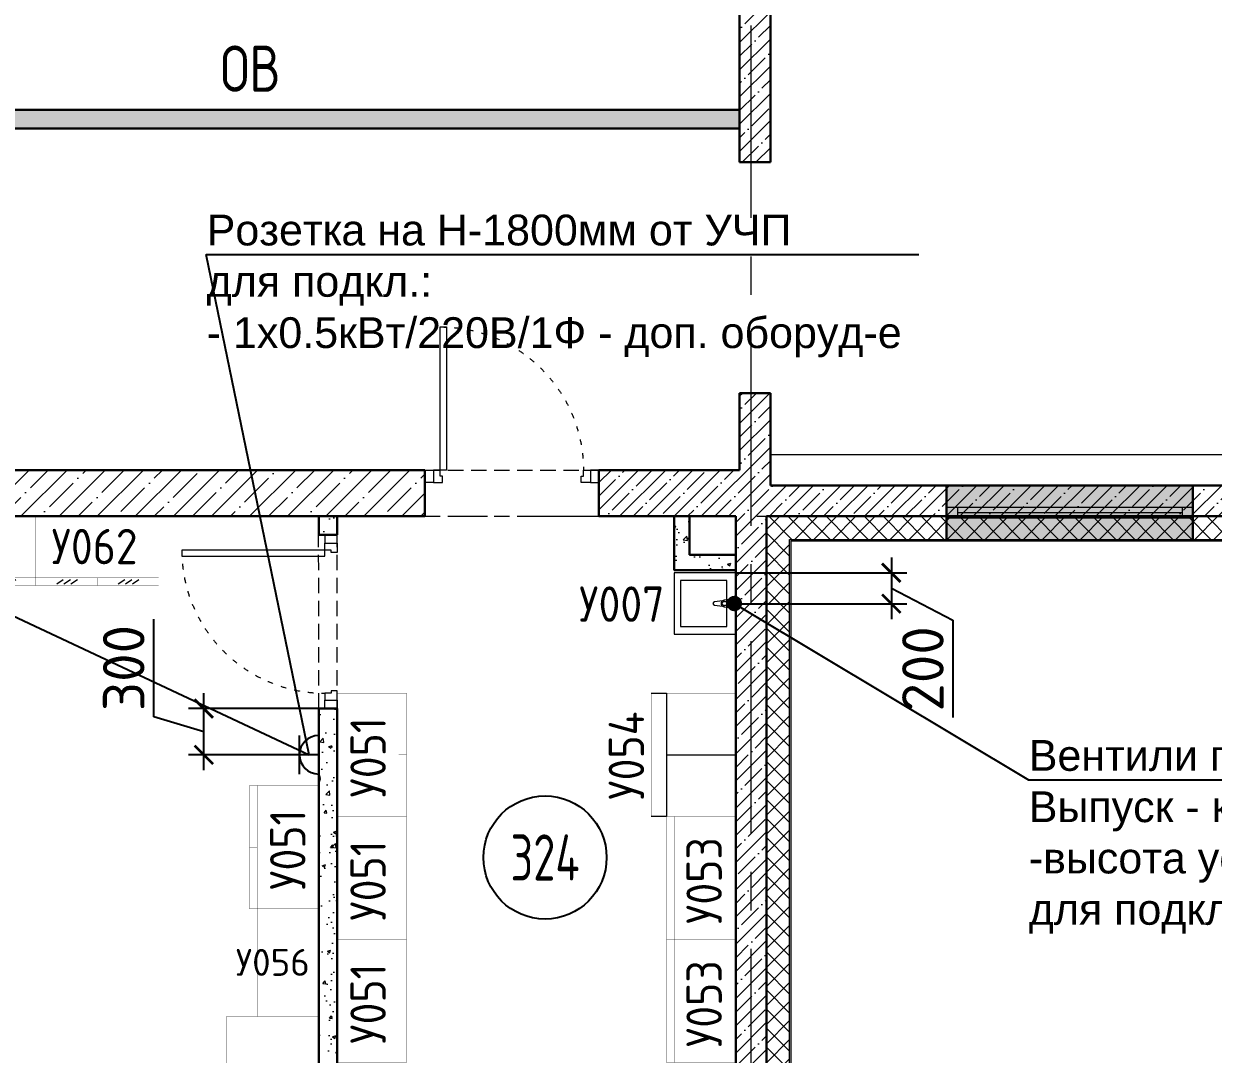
# Model space of a CAD drawing. Header units: millimetres. Extents: x -8417289 to 9420486, y 0 to 166066.
# Drawn here: x 66246 to 73975, y 57960 to 64656 of the extents above; entities that cross this region are included whole.
import ezdxf
from ezdxf import colors
from ezdxf.entities.mleader import LeaderData, LeaderLine
from ezdxf.enums import TextEntityAlignment as Align
from ezdxf.math import Vec2, Vec3

# ---------------------------------------------------------------- set-up
doc = ezdxf.new("R2010")
doc.units = ezdxf.units.MM
doc.header["$MEASUREMENT"] = 0
doc.header["$PDMODE"] = 3
doc.header["$PDSIZE"] = -4
for name, pattern in [('ACAD_ISO03W100', [30, 12, -18]), ('ADSK_Штриховая_ш2 п1', [3, 2, -1]), ('CENTER', [2, 1.25, -0.25, 0.25, -0.25])]:
    doc.linetypes.add(name, pattern=pattern)
doc.layers.get('0').update_dxf_attribs({"color": 250, "lineweight": 9})
doc.layers.get('Defpoints').update_dxf_attribs({"color": 6})
for name, color, linetype, lineweight in [('АР_Двери', 175, 'Continuous', 18), ('АР_Маркер экспликации', 239, 'Continuous', 13), ('АР_Навесной фасад', 147, 'Continuous', 5), ('АР_Номер помещения', 1, 'Continuous', 25), ('АР_Окна БЛОК', 250, 'Continuous', 13), ('АР_Оси', 195, 'Continuous', 9), ('АР_Перегородки газоблок', 165, 'Continuous', 30), ('АР_Перегородки газоблок_Штрих', 165, 'Continuous', 5), ('АР_Подоконники', 163, 'Continuous', 9), ('АР_Сущ Несущая стена', 216, 'Continuous', 30), ('АР_тонкая линия', 250, 'Continuous', 0), ('АР_Утеплитель', 250, 'Continuous', 9), ('АР_Штриховка монолит', 250, 'Continuous', 9), ('Сан.техника', 153, 'Continuous', 9), ('ТХ_мебель передв', 250, 'Continuous', 13)]:
    doc.layers.add(name, color=color, linetype=linetype, lineweight=lineweight)
for name, color, linetype in [('АР_Отверстия', 251, 'Continuous'), ('ТХ_ВК_раковины_поз', 5, 'Continuous'), ('ТХ_мебель передв_поз', 251, 'Continuous'), ('ТХ_привязки ЭО', 96, 'Continuous'), ('ТХ_привязки_ВК', 174, 'Continuous'), ('ТХ_привязки_ЭО', 96, 'Continuous'), ('ТХ_примечание', 40, 'Continuous'), ('ТХ_розетки ЭО', 86, 'Continuous')]:
    doc.layers.add(name, color=color, linetype=linetype)
doc.styles.add('GOST 2.304', font='CS_Gost2304.shx')
doc.styles.add('gost_A', font='CS_Gost2304.shx', dxfattribs={"width": 0.71})
doc.styles.add('ICOCPEUR', font='isocpeur.TTF')
doc.styles.add('ISOCPEUR', font='isocpeur.TTF')
doc.styles.add('ISOCPEUR_1', font='isocpeur.TTF', dxfattribs={"width": 0.9, "height": 250})
doc.dimstyles.new('R_100', dxfattribs={"dimtxt": 270, "dimasz": 120, "dimexe": 100, "dimexo": 0, "dimgap": 60, "dimtad": 1, "dimdec": 0, "dimrnd": 50, "dimzin": 0, "dimdsep": 46, "dimtxsty": 'ISOCPEUR', "dimblk": 'ARCHTICK', "dimcen": 0, "dimdle": 100, "dimclrd": 256, "dimclre": 256, "dimclrt": 256, "dimadec": 0, "dimazin": 0, "dimtfac": 2, "dimtdec": 0, "dimtofl": 0, "dimtmove": 1, "dimatfit": 3, "dimfxl": 1, "dimtvp": 3, "dimtolj": 1, "dimtzin": 0, "dimarcsym": 0})
pattern_1 = [(50, (0, 0), (215.17805, -18.82564), [22.5, -247.5]), (355, (0, 0), (-41.6254, 225.65764), [18, -198]), (100.45144, (17.93, -1.57), (173.55265, 206.832), [19.12206, -210.34263]), (46.1842, (0, 60), (320.1724, -49.6558), [33.75, -371.25]), (96.63564, (26.68, 55.86), (280.3986, 292.2356), [28.6831, -315.5141]), (351.18416, (0, 60), (280.3986, 292.2356), [27, -297]), (21, (30, 45), (179.0721, -120.78567), [22.5, -247.5]), (326, (30, 45), (72.9946, 217.545), [18, -198]), (71.45144, (44.92, 34.93), (252.0667, 96.75935), [19.12206, -210.34263]), (37.5, (0, 0), (3.647957, 99.868156), [0, -195.6, 0, -201, 0, -198.75]), (7.5, (0, 0), (78.92086, 118.32351), [0, -114.6, 0, -191.1, 0, -75.75]), (327.5, (-66.9, 0), (160.14673, -6.76646), [0, -75, 0, -234, 0, -310.5]), (317.5, (-96.9, 0), (174.95585, 30.0315), [0, -97.5, 0, -155.4, 0, -220.5])]

# ---------------------------------------------------------------- blocks, each defined once
blk = doc.blocks.new('*U1018')
blk.add_lwpolyline([(-100, 80), (-100, 1010), (-140, 1010), (-140, 80)], close=True)
for points in [[(-1130, 0), (-1130, 80), (-1075, 80), (-1075, 0), (-1130, 0)], [(-1075, 80), (-1075, 0), (-1015, 0), (-1015, 40), (-1030, 40), (-1030, 80), (-1075, 80)], [(-55, 80), (-55, 0), (-115, 0), (-115, 40), (-100, 40), (-100, 80), (-55, 80)], [(0, 0), (0, 80), (-55, 80), (-55, 0), (0, 0)]]:
    blk.add_lwpolyline(points)
at = {"linetype": 'ACAD_ISO03W100', "ltscale": 3}
blk.add_arc((-100, 80), 930, 90, 180, dxfattribs=at)
blk = doc.blocks.new('*U359')
at = {"true_color": 0xffffff}
h = blk.add_hatch(color=7, dxfattribs=at)
h.dxf.hatch_style = 1
h.paths.add_polyline_path([(-1600, -140), (0, -140), (0, 220), (-1600, 220)])
at = {"lineweight": 30}
for p, q in [((-1600, -140), (-1600, 220)), ((0, -140), (0, 220))]:
    blk.add_line(p, q, dxfattribs=at)
for p, q in [((0, 220), (-1600, 220)), ((-1600, 70), (0, 70)), ((-1600, 0), (0, 0)), ((-1530, 0), (-1530, 70)), ((-1530, 35), (-70, 35)), ((-70, 0), (-70, 70)), ((-1600, -140), (0, -140)), ((-1600, -140), (-1600, -140)), ((-1600, -140), (-1600, -140)), ((0, -140), (0, -140)), ((0, -140), (0, -140))]:
    blk.add_line(p, q)
blk = doc.blocks.new('*U1146')
blk.add_lwpolyline([(-100, 80), (-100, 1010), (-140, 1010), (-140, 80)], close=True)
for points in [[(-1130, 0), (-1130, 80), (-1075, 80), (-1075, 0), (-1130, 0)], [(-1075, 80), (-1075, 0), (-1015, 0), (-1015, 40), (-1030, 40), (-1030, 80), (-1075, 80)], [(-55, 80), (-55, 0), (-115, 0), (-115, 40), (-100, 40), (-100, 80), (-55, 80)], [(0, 0), (0, 80), (-55, 80), (-55, 0), (0, 0)]]:
    blk.add_lwpolyline(points)
at = {"linetype": 'ACAD_ISO03W100', "ltscale": 3}
blk.add_arc((-100, 80), 930, 90, 180, dxfattribs=at)
blk = doc.blocks.new('*U201')
at = {"layer": 'АР_Номер помещения', "color": 7}
blk.add_circle((-16333, 3946), 400, dxfattribs=at)
at = {"color": 7, "style": 'ISOCPEUR', "width": 0.7, "flags": 1}
blk.add_attdef('КАТЕГОРИЯ', (-499.2, -2092.2), '', height=250, dxfattribs=at)
at = {"layer": 'АР_Номер помещения', "color": 7, "style": 'ISOCPEUR', "width": 0.7}
blk.add_attdef('НОМЕР_ПОМЕЩЕНИЯ', text='', height=300, dxfattribs=at).set_placement((-16333, 3946), align=Align.MIDDLE_CENTER)
blk = doc.blocks.new('сан.техника')
at = {"layer": 'Сан.техника', "linetype": 'Continuous', "lineweight": 5}
for p, q in [((-26.6, 167.7), (-79.5, 161.1)), ((-26.6, 167.7), (-79.5, 161.1)), ((24.9, 175), (-17, 171)), ((24.9, 175), (-17, 171)), ((-14.9, 163.6), (0, 163.6)), ((-14.9, 163.6), (0, 163.6)), ((0, 163.6), (0, 136.4)), ((0, 163.6), (0, 136.4)), ((-79.5, 138.9), (-26.6, 132.3)), ((-79.5, 138.9), (-26.6, 132.3)), ((-17, 129), (24.9, 125)), ((-17, 129), (24.9, 125)), ((0, 136.4), (-14.9, 136.4)), ((0, 136.4), (-14.9, 136.4))]:
    blk.add_line(p, q, dxfattribs=at)
for points in [[(59, 350), (-341, 350), (-341, -50), (59, -50)], [(0, 300), (-300.1, 300), (-300.1, 0), (0, 0)], [(0, 300), (-300.1, 300), (-300.1, 0), (0, 0)]]:
    blk.add_lwpolyline(points, close=True, dxfattribs=at)
for centre, radius, start, end in [((-78.1, 150), 11.2, 97.13862, 262.86077), ((-78.1, 150), 11.2, 97.13862, 262.86077), ((-15.1, 150), 21.1, 122.77072, 237.22867), ((-15.1, 150), 21.1, 122.77072, 237.22867), ((-14.9, 150), 13.6, 89.99969, 269.99969), ((-14.9, 150), 13.6, 89.99969, 269.99969), ((-15.1, 150), 21.1, 95.1693, 122.77072), ((-15.1, 150), 21.1, 95.1693, 122.77072), ((24.9, 150), 25, 269.99969, 89.99969), ((24.9, 150), 25, 269.99969, 89.99969), ((-15.1, 150), 21.1, 237.22867, 264.83008), ((-15.1, 150), 21.1, 237.22867, 264.83008)]:
    blk.add_arc(centre, radius, start, end, dxfattribs=at)
blk = doc.blocks.new('У062-2')
at = {"layer": 'ТХ_мебель передв', "ltscale": 100}
for p, q in [((73687, 43374.5), (73729.5, 43402.5)), ((73733, 43374.5), (73775.5, 43402.5)), ((73779, 43374.5), (73821.5, 43402.5)), ((74087, 43374.5), (74129.5, 43402.5)), ((74133, 43374.5), (74175.5, 43402.5)), ((74179, 43374.5), (74221.5, 43402.5))]:
    blk.add_line(p, q, dxfattribs=at)
for points, const_width in [([(73549.5, 43813.5), (74349.5, 43813.5), (74349.5, 43363.5), (73549.5, 43363.5)], 2), ([(73549.5, 43363.5), (74349.5, 43363.5), (74349.5, 43413.5), (73549.5, 43413.5)], 1)]:
    blk.add_lwpolyline(points, close=True, dxfattribs=dict(at, const_width=const_width))
at = {"layer": 'ТХ_мебель передв', "ltscale": 100, "const_width": 1}
blk.add_lwpolyline([(73949.5, 43413.5), (73949.5, 43363.5)], dxfattribs=at)
blk = doc.blocks.new('У051-2')
at = {"layer": 'ТХ_мебель передв', "ltscale": 100}
for points, const_width in [([(73549.5, 44725), (74349.5, 44725), (74349.5, 44275), (73549.5, 44275)], 2), ([(73549.5, 44275), (74349.5, 44275), (74349.5, 44325), (73549.5, 44325)], 1)]:
    blk.add_lwpolyline(points, close=True, dxfattribs=dict(at, const_width=const_width))
at = {"layer": 'ТХ_мебель передв', "ltscale": 100, "const_width": 1}
blk.add_lwpolyline([(73949.5, 44325), (73949.5, 44275)], dxfattribs=at)
blk = doc.blocks.new('У055')
at = {"layer": 'ТХ_мебель передв', "const_width": 2}
blk.add_lwpolyline([(77907.5, 42123.5), (77907.5, 41523.5), (76407.5, 41523.5), (76407.5, 42123.5)], close=True, dxfattribs=at)
blk = doc.blocks.new('У053')
at = {"layer": 'ТХ_мебель передв', "ltscale": 100}
for points, const_width in [([(53513, 44340.5), (53513, 43540.5), (53063, 43540.5), (53063, 44340.5)], 2), ([(53063, 44340.5), (53063, 43540.5), (53113, 43540.5), (53113, 44340.5)], 1)]:
    blk.add_lwpolyline(points, close=True, dxfattribs=dict(at, const_width=const_width))
at = {"layer": 'ТХ_мебель передв', "ltscale": 100, "const_width": 1}
blk.add_lwpolyline([(53113, 43940.5), (53063, 43940.5)], dxfattribs=at)
blk = doc.blocks.new('У054')
at = {"layer": 'ТХ_мебель передв', "ltscale": 100, "const_width": 2}
blk.add_lwpolyline([(50842.5, 43340), (51392.5, 43340), (51392.5, 42540), (50842.5, 42540)], close=True, dxfattribs=at)
at = {"layer": 'ТХ_мебель передв', "ltscale": 100}
for points in [[(51392.5, 43340), (51292.5, 43340), (51292.5, 42540), (51392.5, 42540)], [(51292.5, 42940), (50842.5, 42940)]]:
    blk.add_lwpolyline(points, dxfattribs=at)
blk = doc.blocks.new('У056')
at = {"layer": 'ТХ_мебель передв', "ltscale": 0.1, "const_width": 2, "elevation": -0.6}
blk.add_lwpolyline([(66130.2, 57229.5), (66530.2, 57229.5), (66530.2, 56529.5), (66130.2, 56529.5)], close=True, dxfattribs=at)
blk = doc.blocks.new('_Dot')
at = {"color": 0, "linetype": 'ByBlock', "lineweight": -2}
blk.add_line((-0.5, 0), (-1, 0), dxfattribs=at)
at = {"color": 0, "linetype": 'ByBlock', "const_width": 0.5}
blk.add_lwpolyline([(-0.25, 0, 1), (0.25, 0, 1)], format="xyb", close=True, dxfattribs=at)
blk = doc.blocks.new('_ArchTick')
at = {"color": 0, "linetype": 'ByBlock', "const_width": 0.15}
blk.add_lwpolyline([(-0.5, -0.5), (0.5, 0.5)], dxfattribs=at)
blk = doc.blocks.new('*D3135')
at = {"layer": 'Defpoints', "color": 0, "linetype": 'ByBlock', "lineweight": 13, "ltscale": 500, "transparency": 16777216}
for p in [(70872.5, 61088.7), (70863.3, 60887.5), (71883.5, 60887.5)]:
    blk.add_point(p, dxfattribs=at)
at = {"layer": 'ТХ_привязки_ВК', "linetype": 'ByBlock', "lineweight": -2, "ltscale": 500, "transparency": 16777216}
for p, q in [((71883.5, 61188.7), (71883.5, 60787.5)), ((70872.5, 61088.7), (71983.5, 61088.7)), ((71883.5, 60988.1), (72283.5, 60780.5)), ((70863.3, 60887.5), (71983.5, 60887.5)), ((72283.5, 60780.5), (72283.5, 60147.5))]:
    blk.add_line(p, q, dxfattribs=at)
at = {"layer": 'ТХ_привязки_ВК', "linetype": 'ByBlock', "lineweight": -2, "ltscale": 500, "transparency": 16777216, "xscale": 120, "yscale": 120, "zscale": 120}
for p, rotation in [((71883.5, 61088.7), 90), ((71883.5, 60887.5), 270)]:
    blk.add_blockref('_ArchTick', p, dxfattribs=dict(at, rotation=rotation))
at = {"layer": 'ТХ_привязки_ВК', "linetype": 'ByBlock', "lineweight": 13, "ltscale": 500, "transparency": 16777216, "insert": (72088.5, 60464), "char_height": 270, "attachment_point": 5, "rotation": 90, "style": 'ISOCPEUR'}
blk.add_mtext('\\A1;200', dxfattribs=at)
blk = doc.blocks.new('*U3110')
at = {"color": 0, "linetype": 'ByBlock', "lineweight": -2}
for p, q in [((0, 2.5), (0, -2.5)), ((2.5, 2.5), (2.5, -2.5)), ((0, 0), (2.5, 0)), ((2.5, 0), (5, 0))]:
    blk.add_line(p, q, dxfattribs=at)
blk.add_arc((0, 0), 2.5, 270, 90, dxfattribs=at)
at = {"style": 'GOST 2.304', "width": 0.8, "flags": 1}
blk.add_attdef('MARKA', (-9.86, 4.54), '', height=2.5, dxfattribs=at)
at = {"ltscale": 50, "style": 'gost_A', "width": 0.71}
blk.add_attdef('№GRUP', text='', height=2.5, dxfattribs=at).set_placement((5.14, 6.05), align=Align.MIDDLE_CENTER)
blk = doc.blocks.new('*D3140')
at = {"layer": 'Defpoints', "color": 0, "linetype": 'ByBlock', "lineweight": 13, "ltscale": 500, "transparency": 16777216}
for p in [(67415.5, 60205.7), (68162.5, 60205.7), (67941, 59905.7)]:
    blk.add_point(p, dxfattribs=at)
at = {"layer": 'ТХ_привязки_ЭО', "linetype": 'ByBlock', "lineweight": -2, "ltscale": 500, "transparency": 16777216}
for p, q in [((67090.5, 60153.2), (67090.5, 60786.2)), ((67415.5, 59805.7), (67415.5, 60305.7)), ((67415.5, 60055.7), (67090.5, 60153.2)), ((68162.5, 60205.7), (67315.5, 60205.7)), ((67941, 59905.7), (67315.5, 59905.7))]:
    blk.add_line(p, q, dxfattribs=at)
at = {"layer": 'ТХ_привязки_ЭО', "linetype": 'ByBlock', "lineweight": -2, "ltscale": 500, "transparency": 16777216, "xscale": 120, "yscale": 120, "zscale": 120}
for p, rotation in [((67415.5, 60205.7), 90), ((67415.5, 59905.7), 270)]:
    blk.add_blockref('_ArchTick', p, dxfattribs=dict(at, rotation=rotation))
at = {"layer": 'ТХ_привязки_ЭО', "linetype": 'ByBlock', "lineweight": 13, "ltscale": 500, "transparency": 16777216, "insert": (66895.5, 60469.7), "char_height": 270, "attachment_point": 5, "rotation": 90, "style": 'ISOCPEUR'}
blk.add_mtext('\\A1;300', dxfattribs=at)
blk = doc.blocks.new('_None')

msp = doc.modelspace()

# ---------------------------------------------------------------- hatches: boundary and pattern name
at = {"layer": 'АР_Перегородки газоблок_Штрих', "ltscale": 100}
h = msp.add_hatch(dxfattribs=at)
h.set_pattern_fill('AR-CONC', color=256, scale=30)
h.set_pattern_definition(pattern_1)
h.paths.add_polyline_path([(70897.8, 64095.7), (64622.5, 64095.7), (64622.5, 63975.7), (70897.5, 63976.5), (70897.1, 63975.7)])
h = msp.add_hatch(dxfattribs=at)
h.set_pattern_fill('AR-CONC', color=256, scale=30)
h.set_pattern_definition(pattern_1)
h.paths.add_polyline_path([(68162.5, 61455.7), (68162.5, 61335.7), (68282.5, 61335.7), (68282.5, 61455.7)])
h = msp.add_hatch(dxfattribs=at)
h.set_pattern_fill('AR-CONC', color=256, scale=30)
h.set_pattern_definition(pattern_1)
h.paths.add_polyline_path([(70472.5, 61105.7), (70872.5, 61105.7), (70872.5, 61205.7), (70572.5, 61205.7), (70572.5, 61455.7), (70472.5, 61455.7)])
h = msp.add_hatch(dxfattribs=at)
h.set_pattern_fill('AR-CONC', color=256, scale=30)
h.set_pattern_definition(pattern_1)
h.paths.add_polyline_path([(68162.5, 60205.7), (68162.5, 55305.7), (68282.5, 55305.7), (68282.5, 60205.7)])
at = {"layer": 'АР_Утеплитель', "ltscale": 100}
h = msp.add_hatch(dxfattribs=at)
h.set_pattern_fill('ANSI37', color=256, scale=700)
h.set_pattern_definition([(45, (-887024.17, 104359.21), (-61.871843, 61.871843), []), (135, (-887024.17, 104359.21), (-61.871843, -61.871843), [])])
h.paths.add_polyline_path([(57972.4, 64815.7), (64322.5, 64815.7), (64322.5, 82045.7), (57322.3, 82045.7), (57322.3, 83765.7), (57172.3, 83765.7), (57172.3, 81895.7), (64172.5, 81895.7), (64172.5, 64965.7), (57822.4, 64965.7), (57822.5, 54955.7), (71222.5, 54955.7), (71222.5, 61305.7), (79342.5, 61305.7), (79342.5, 66495.7), (87609.8, 66495.7), (87609.8, 66245.7), (87759.8, 66245.7), (87759.8, 66645.7), (79192.5, 66645.7), (79192.5, 61455.7), (71072.5, 61455.7), (71072.5, 55105.7), (57972.5, 55105.7)])
at = {"layer": 'АР_Штриховка монолит', "ltscale": 100}
h = msp.add_hatch(dxfattribs=at)
h.set_pattern_fill('ANSI35', color=256, scale=500)
h.paths.add_polyline_path([(71097.5, 70584.4), (70897.5, 70584.4), (70897.5, 63755.7), (71097.5, 63755.7)])
h = msp.add_hatch(dxfattribs=at)
h.set_pattern_fill('ANSI35', color=256, scale=500)
h.paths.add_polyline_path([(78992.5, 61655.7), (75237.5, 61655.7), (75237.5, 66536.8), (75037.5, 66536.8), (75037.5, 61655.7), (71097.5, 61655.7), (71097.5, 61455.7), (78992.5, 61455.7)])
h = msp.add_hatch(dxfattribs=at)
h.set_pattern_fill('ANSI35', color=256, scale=500)
h.paths.add_polyline_path([(69982.5, 61455.7), (70872.5, 61455.7), (70872.5, 55305.7), (70237.5, 55305.7), (70237.5, 55105.7), (71072.5, 55105.7), (71072.5, 61455.7), (71097.5, 61455.7), (71097.5, 61655.7), (71097.5, 62255.7), (70897.5, 62255.7), (70897.5, 61755.7), (69982.5, 61755.7)])
h = msp.add_hatch(dxfattribs=at)
h.set_pattern_fill('ANSI35', color=256, scale=700)
h.set_pattern_definition([(45, (-889600.35, 171555.58), (-123.743687, 123.743687), []), (45, (-889476.6, 171555.58), (-123.743687, 123.743687), [218.75, -43.75, 0, -43.75])])
h.paths.add_polyline_path([(68852.5, 61755.7), (64622.5, 61755.7), (64622.5, 61961.7), (64322.5, 61961.7), (64322.5, 61455.7), (68852.5, 61455.7)])

# ---------------------------------------------------------------- linework, layer by layer
at = {"layer": 'АР_Навесной фасад', "ltscale": 100}
for p, q in [((71222.5, 54955.7), (71222.5, 61305.7)), ((71222.5, 61305.7), (79342.5, 61305.7)), ((71232.5, 54945.7), (71232.5, 61295.7)), ((71232.5, 61295.7), (79352.5, 61295.7))]:
    msp.add_line(p, q, dxfattribs=at)
at = {"layer": 'АР_Оси', "linetype": 'CENTER', "ltscale": 1000}
for p, q in [((70972.5, 53394.4), (70972.5, 82776.9)), ((45508.7, 61455.7), (129105.9, 61455.7))]:
    msp.add_line(p, q, dxfattribs=at)
at = {"layer": 'АР_Перегородки газоблок', "ltscale": 100}
for points in [[(70897.5, 64095.7), (64622.5, 64095.7)], [(70897.5, 63975.7), (64622.5, 63975.7)], [(68162.5, 61335.7), (68162.5, 61455.7)], [(68282.5, 61455.7), (68282.5, 61335.7)], [(68282.5, 61335.7), (68162.5, 61335.7)], [(68162.5, 55305.7), (68162.5, 60205.7)], [(68282.5, 60205.7), (68162.5, 60205.7)], [(68282.5, 55305.7), (68282.5, 60205.7)]]:
    msp.add_lwpolyline(points, dxfattribs=at)
msp.add_lwpolyline([(70872.5, 61105.7), (70472.5, 61105.7), (70472.5, 61455.7), (70572.5, 61455.7), (70572.5, 61205.7), (70872.5, 61205.7)], close=True, dxfattribs=at)
at = {"layer": 'АР_Подоконники', "ltscale": 100}
msp.add_line((75037.5, 61855.7), (71097.5, 61855.7), dxfattribs=at)
at = {"layer": 'АР_Сущ Несущая стена', "ltscale": 100}
for p, q in [((70897.5, 63755.7), (70897.5, 70584.4)), ((71097.5, 63755.7), (71097.5, 70584.4)), ((70897.5, 63755.7), (71097.5, 63755.7)), ((70897.5, 61755.7), (70897.5, 62255.7)), ((70897.5, 62255.7), (71097.5, 62255.7)), ((71097.5, 61655.7), (71097.5, 62255.7)), ((64622.5, 61755.7), (68852.5, 61755.7)), ((68852.5, 61455.7), (68852.5, 61755.7)), ((69982.5, 61755.7), (70897.5, 61755.7)), ((69982.5, 61455.7), (69982.5, 61755.7)), ((71097.5, 61655.7), (75037.5, 61655.7)), ((64322.5, 61455.7), (68852.5, 61455.7)), ((69982.5, 61455.7), (70872.5, 61455.7)), ((70872.5, 55305.7), (70872.5, 61455.7)), ((71072.5, 55105.7), (71072.5, 61455.7)), ((71072.5, 61455.7), (79192.5, 61455.7))]:
    msp.add_line(p, q, dxfattribs=at)
at = {"layer": 'АР_тонкая линия', "linetype": 'ADSK_Штриховая_ш2 п1', "ltscale": 50}
for p, q in [((68852.5, 61755.7), (70019.5, 61755.7)), ((68852.5, 61455.7), (70019.5, 61455.7)), ((68162.5, 60205.7), (68162.1, 61335.7)), ((68282.5, 60205.7), (68282.5, 61335.7))]:
    msp.add_line(p, q, dxfattribs=at)

# ---------------------------------------------------------------- block references
at = {"layer": 'АР_Двери', "xscale": -1}
msp.add_blockref('*U1018', (68852.5, 61675.7), dxfattribs=at)
at = {"layer": 'АР_Двери', "rotation": 90.00000000000001}
msp.add_blockref('*U1146', (68282.5, 61335.7), dxfattribs=at)
at = {"layer": 'АР_Маркер экспликации', "color": 7}
ref = msp.add_blockref('*U201', (85966.2, 55292.3), dxfattribs=at)
ref.add_attrib('НОМЕР_ПОМЕЩЕНИЯ', '324', dxfattribs={"layer": 'АР_Номер помещения', "color": 7, "height": 300, "style": 'ISOCPEUR', "width": 0.7}).set_placement((69633.2, 59238.3), align=Align.MIDDLE_CENTER)
at = {"layer": 'АР_Окна БЛОК', "xscale": -1, "rotation": 180}
msp.add_blockref('*U359', (73842.5, 61515.7), dxfattribs=at)
at = {"layer": 'Сан.техника'}
msp.add_blockref('сан.техника', (70813.4, 60738.7), dxfattribs=at)
at = {"layer": 'ТХ_мебель передв'}
for name, p in [('У062-2', (-8027, 17642.1)), ('У062-2', (-7227, 17642.1)), ('У053', (17359.5, 15165.1)), ('У056', (1632.3, 1676.2, 0.6)), ('У053', (17359.5, 14365.1))]:
    msp.add_blockref(name, p, dxfattribs=at)
at = {"layer": 'ТХ_мебель передв', "xscale": -1, "rotation": 90}
for p in [(113007.4, 133855.1), (113007.4, 133055.1), (113007.4, 132255.1)]:
    msp.add_blockref('У051-2', p, dxfattribs=at)
at = {"layer": 'ТХ_мебель передв', "xscale": -1}
msp.add_blockref('У054', (121715, 16965.6), dxfattribs=at)
at = {"layer": 'ТХ_мебель передв', "rotation": 270}
for name, p in [('У051-2', (23437.5, 133255.2)), ('У055', (26039, 134613.2))]:
    msp.add_blockref(name, p, dxfattribs=at)
at = {"layer": 'ТХ_розетки ЭО', "linetype": 'ByBlock', "ltscale": 50, "xscale": 50, "yscale": 50, "zscale": 50, "rotation": 180}
msp.add_blockref('*U3110', (68162.5, 59905.7), dxfattribs=at)

# ---------------------------------------------------------------- texts
at = {"layer": 'АР_Отверстия', "ltscale": 100, "insert": (67718.2, 64363.9), "char_height": 300, "attachment_point": 5, "line_spacing_factor": 0.7, "style": 'ICOCPEUR'}
msp.add_mtext('\\A1;{\\W0.8;ОВ}', dxfattribs=at)
at = {"layer": 'ТХ_ВК_раковины_поз', "lineweight": 35, "style": 'ISOCPEUR_1', "width": 0.9}
msp.add_text('У007', height=230, dxfattribs=at).set_placement((69854.7, 60769.8))
at = {"layer": 'ТХ_мебель передв_поз', "style": 'ISOCPEUR_1', "width": 0.9}
msp.add_text('У062', height=230, dxfattribs=at).set_placement((66426.2, 61143.8))
for s, p in [('У054', (70276.7, 59613.3)), ('У051', (68598.4, 59627.6)), ('У051', (68076.5, 59027.7)), ('У051', (68598.4, 58827.6)), ('У053', (70782, 58806.1)), ('У051', (68598.4, 58027.6)), ('У053', (70782, 58006.1))]:
    msp.add_text(s, height=230, rotation=90, dxfattribs=at).set_placement(p)
at = {"layer": 'ТХ_мебель передв_поз', "style": 'ISOCPEUR'}
msp.add_text('У056', height=175, dxfattribs=at).set_placement((67623.6, 58469.3))

# ---------------------------------------------------------------- dimensions: what is measured, and where the dimension line sits
at = {"layer": 'ТХ_привязки_ВК', "linetype": 'ByBlock', "lineweight": 13, "ltscale": 500}
dim = msp.add_linear_dim(base=(71883.5, 60887.5), p1=(70872.5, 61088.7), p2=(70863.3, 60887.5), angle=90, dimstyle='R_100', override={"dimpost": '\\X'}, dxfattribs=at)
dim.commit()
dim.dimension.update_dxf_attribs({"geometry": '*D3135', "text_midpoint": (72283.5, 60720.5), "dimtype": 160})
at = {"layer": 'ТХ_привязки_ЭО', "linetype": 'ByBlock', "lineweight": 13, "ltscale": 500}
dim = msp.add_linear_dim(base=(67415.5, 60205.7), p1=(67941, 59905.7), p2=(68162.5, 60205.7), angle=90, dimstyle='R_100', override={"dimpost": '\\X'}, dxfattribs=at)
dim.commit()
dim.dimension.update_dxf_attribs({"geometry": '*D3140', "text_midpoint": (66895.5, 60213.2)})

# ---------------------------------------------------------------- leaders
at = {"layer": 'ТХ_привязки ЭО'}
ml = msp.add_multileader_mtext('Standard', dxfattribs=at)
ml.set_content('{\\fArial|b0|i0|c204|p34;Розетка на \\fArial|b0|i0|c0|p34;H-1800\\fArial|b0|i0|c204|p34;мм от УЧП\\Pдля подкл.:\\P- 1х0.5кВт/220В/1Ф - доп. оборуд-е}', color=256, style='ISOCPEUR')
ml.set_leader_properties()
ml.set_arrow_properties(name='NONE')
ml.build(insert=Vec2(0, 0))
ml.multileader.update_dxf_attribs({"text_left_attachment_type": 6, "text_right_attachment_type": 6, "dogleg_length": 0.36})
ctx = ml.context
ctx.base_point, ctx.char_height, ctx.plane_origin = Vec3(67432.5, 63156.7), 200, Vec3(79628.8, 59729)
ctx.left_attachment, ctx.right_attachment = 6, 6
notes = []
notes.append((ctx, [(0, (1, 1, 0), (67432.1, 63156.7), (1, 0), 0.36, [(0, [(64260, 61708.7), (68100, 59905.7)], 0, [])])]))
ctx.mtext.insert, ctx.mtext.width, ctx.mtext.flow_direction = Vec3(67434.5, 63415.5), 4801.524, 5
at = {"layer": 'ТХ_привязки_ВК'}
ml = msp.add_multileader_mtext('Standard', dxfattribs=at)
ml.set_content('\\A1;\\pxql,t3;{\\fArial|b0|i0|c204|p34;В\\A0;ентили подвода хол. и гор. воды dy-15, \\fArial|b0|i0|c0|p34;h-\\fArial|b0|i0|c204|p34;5\\fArial|b0|i0|c0|p34;00\\fArial|b0|i0|c204|p34;мм\\fArial|b0|i0|c0|p34; \\fArial|b0|i0|c204|p34;от УЧП, \\P\\ptz;Выпуск - канализация dy-50, \\fArial|b0|i0|c0|p34;h-\\fArial|b0|i0|c204|p34;450мм\\fArial|b0|i0|c0|p34; \\fArial|b0|i0|c204|p34;от УЧП\\P\\pt3;\\A1;-высота установки 800мм от УЧП \\P\\ptz;\\A0;для подкл. раковины (поз. У007)}', color=256, style='ISOCPEUR')
ml.set_leader_properties()
ml.set_arrow_properties(name='DOT')
ml.build(insert=Vec2(0, 0))
ml.multileader.update_dxf_attribs({"text_left_attachment_type": 6, "text_right_attachment_type": 6, "dogleg_length": 0.36, "arrow_head_size": 100})
ctx = ml.context
ctx.base_point, ctx.char_height, ctx.arrow_head_size, ctx.plane_origin = Vec3(72774.5, 59742.7), 200, 100, Vec3(85051.1, 54057)
ctx.left_attachment, ctx.right_attachment = 6, 6
notes.append((ctx, [(0, (1, 1, 0), (72774.1, 59742.7), (1, 0), 0.36, [(1, [(70863.3, 60888.7)], 0, [])])]))
ctx.mtext.insert, ctx.mtext.width, ctx.mtext.defined_height, ctx.mtext.flow_direction = Vec3(72776.5, 60001.5), 7477.157, 1825, 5
at = {"layer": 'ТХ_примечание'}
ml = msp.add_multileader_mtext('Standard', dxfattribs=at)
ml.set_content('\\pxsm1,qc;{\\C256;предусмотреть гигиенический душ}', color=7, style='ISOCPEUR')
ml.set_leader_properties(color=256, lineweight=25)
ml.build(insert=Vec2(0, 0))
ml.multileader.update_dxf_attribs({"text_left_attachment_type": 6, "text_right_attachment_type": 6, "dogleg_length": 150, "arrow_head_size": 225, "scale": 75})
ctx = ml.context
ctx.base_point, ctx.scale, ctx.char_height, ctx.arrow_head_size, ctx.landing_gap_size, ctx.plane_origin = Vec3(110298.2, 63533.9, -0.6), 75, 187.5, 225, 150, Vec3(141042.4, 53429.4, -0.6)
ctx.left_attachment, ctx.right_attachment, ctx.text_align_type = 6, 6, 1
notes.append((ctx, [(0, (1, 1, 0), (110148.2, 63533.9, -0.6), (1, 0), 150, [(1, [(108998.1, 62692.6, -0.6)], 0, [])])]))
ctx.mtext.insert, ctx.mtext.width, ctx.mtext.defined_height, ctx.mtext.alignment, ctx.mtext.line_spacing_factor, ctx.mtext.flow_direction = Vec3(111760, 63777.6, -0.6), 2623.525, 2263.3, 2, 0.8, 5
for ctx, leaders in notes:
    for number, flags, end, landing, length, lines in leaders:
        leader = LeaderData()
        leader.index, (leader.has_last_leader_line, leader.has_dogleg_vector, leader.attachment_direction) = number, flags
        leader.last_leader_point, leader.dogleg_vector, leader.dogleg_length = Vec3(end), Vec3(landing), length
        for number, points, colour, breaks in lines:
            line = LeaderLine()
            line.index, line.vertices, line.color, line.breaks = number, Vec3.list(points), colors.encode_raw_color(colour), breaks
            leader.lines.append(line)
        ctx.leaders.append(leader)

doc.saveas('drawing.dxf')
